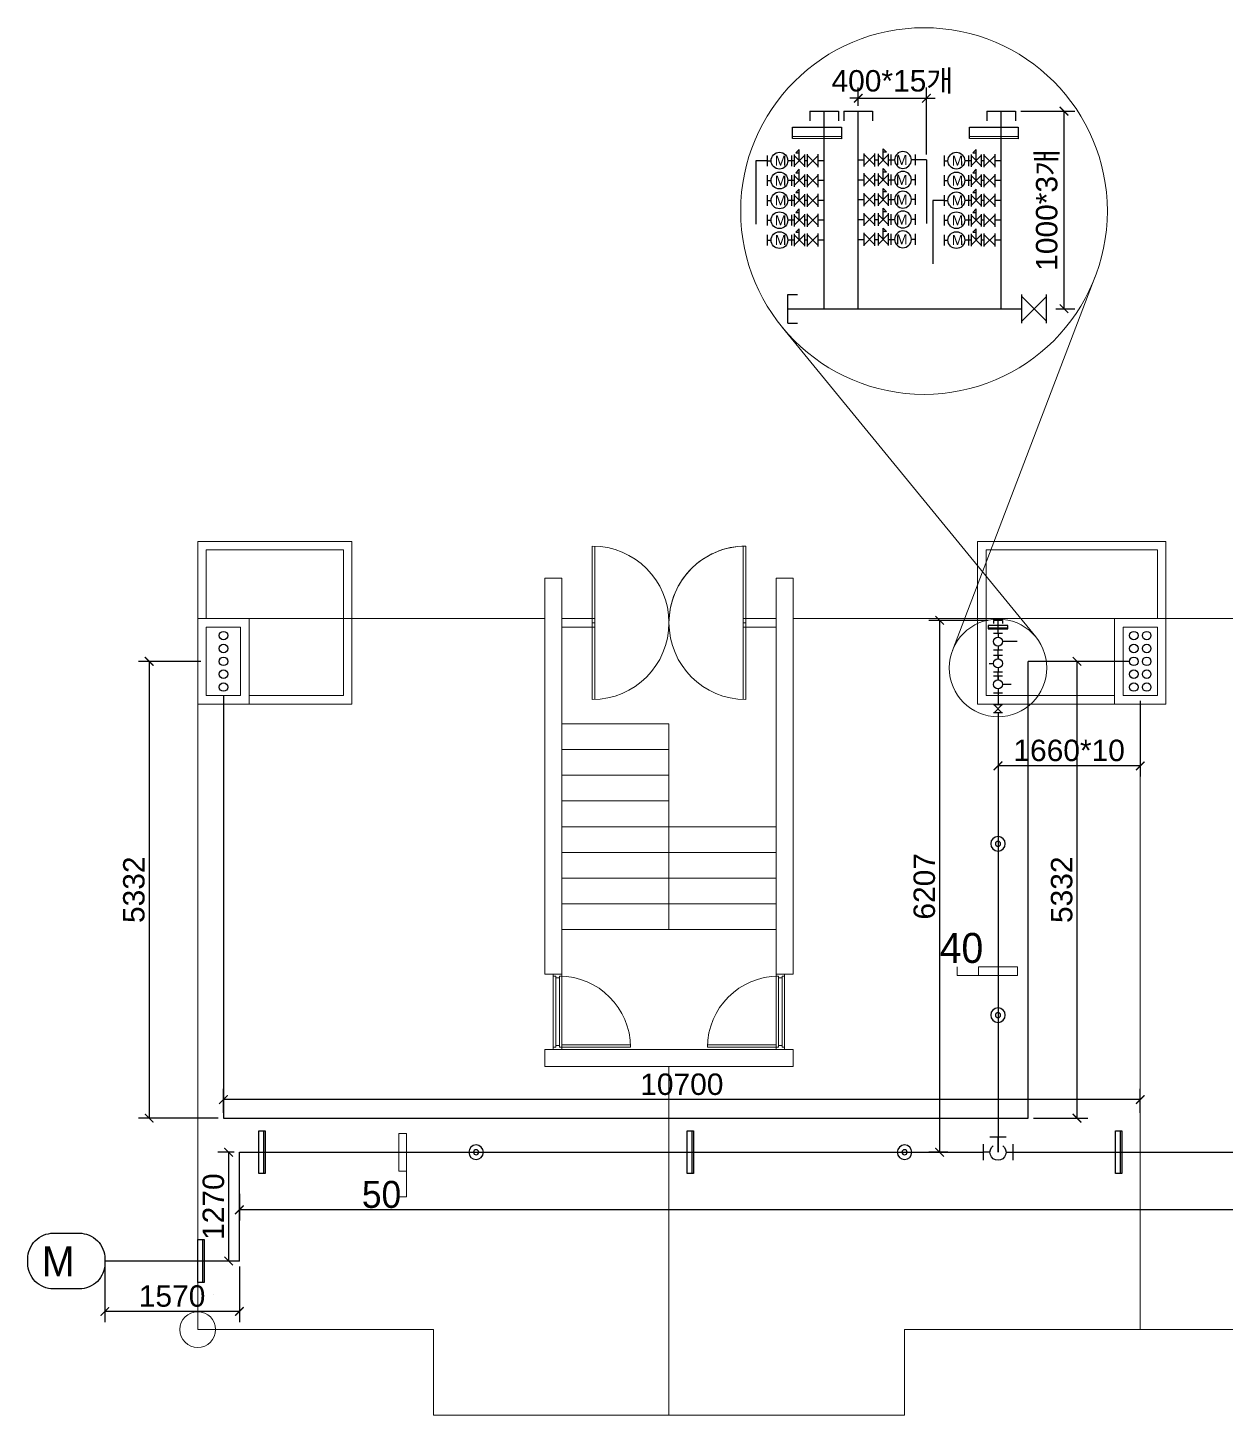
# Model space of a CAD drawing. Header units: millimetres. Extents: x 77978 to 1977917, y -128530 to 383426.
# Drawn here: x 954211 to 968187, y 93119 to 109315 of the extents above; entities that cross this region are included whole.
import ezdxf

# ---------------------------------------------------------------- set-up
doc = ezdxf.new("R2010")
doc.units = ezdxf.units.MM
doc.header["$LTSCALE"] = 20
doc.layers.get('0').update_dxf_attribs({"lineweight": 0})
for name, color, linetype, lineweight in [('PIPE(급수)', 3, 'Continuous', 30), ('WID', 6, 'Continuous', 0), ('건축선', 7, 'Continuous', 0), ('급수', 3, 'Continuous', 30), ('치수선', 1, 'Continuous', 0), ('해칭선', 5, 'Continuous', 0)]:
    doc.layers.add(name, color=color, linetype=linetype, lineweight=lineweight)
doc.layers.add('가데', color=2, linetype='Continuous')
doc.layers.add('급수부품', color=2, linetype='Continuous')
doc.styles.get("Standard").update_dxf_attribs({"font": 'arial.ttf'})
doc.styles.add('굴림700', font='gulim.ttc', dxfattribs={"height": 700})
doc.styles.add('수도공사', font='malgun.ttf', dxfattribs={"height": 300})
doc.dimstyles.new('태림-100', dxfattribs={"dimscale": 100, "dimtxt": 2.5, "dimasz": 1, "dimexe": 1.25, "dimexo": 0.625, "dimgap": 0.5, "dimtad": 1, "dimdec": 0, "dimzin": 1, "dimdsep": 46, "dimtxsty": 'Standard', "dimblk": 'ARCHTICK', "dimcen": 2.5, "dimclrt": 2, "dimadec": 0, "dimazin": 0, "dimtfac": 1, "dimtdec": 0, "dimtix": 1, "dimtmove": 0, "dimatfit": 3, "dimfxl": 1, "dimarcsym": 0})

# ---------------------------------------------------------------- blocks, each defined once
blk = doc.blocks.new('A$Cb09a5c7e')
at = {"layer": '급수부품', "color": 2}
for p, q in [((75, 0), (-75, 0)), ((-75, 0), (-75, -50)), ((75, 0), (75, -50))]:
    blk.add_line(p, q, dxfattribs=at)
blk = doc.blocks.new('G$C777399D7')
at = {"layer": '급수부품'}
for p, q in [((-100, 165), (100, 165)), ((-100, 0), (100, 0)), ((-82.5, 165), (82.5, 165)), ((-82.5, 165), (82.5, 0)), ((82.5, 165), (-82.5, 0)), ((-82.5, 0), (82.5, 0))]:
    blk.add_line(p, q, dxfattribs=at)
blk = doc.blocks.new('G$CA49DD9BD')
at = {"layer": '급수부품'}
for p, q in [((-160, 35), (-160, -35)), ((-160, 0), (-135, 0)), ((0, 0), (-25, 0)), ((0, 35), (0, -35))]:
    blk.add_line(p, q, dxfattribs=at)
blk.add_circle((-80, 0), 55, dxfattribs=at)
blk = doc.blocks.new('A$Ce61dc017')
at = {"layer": '급수부품'}
for p, q in [((-75, 65), (75, 65)), ((-75, -65), (75, -65))]:
    blk.add_line(p, q, dxfattribs=at)
at = {"layer": '급수부품', "color": 2}
for p, q in [((-65, -65), (65, 65)), ((-65, 65), (65, -65))]:
    blk.add_line(p, q, dxfattribs=at)
blk = doc.blocks.new('_ArchTick')
at = {"color": 0, "linetype": 'ByBlock', "const_width": 0.15}
blk.add_lwpolyline([(-0.5, -0.5), (0.5, 0.5)], dxfattribs=at)
blk = doc.blocks.new('*D5184')
at = {"layer": 'Defpoints', "color": 0}
for p in [(965738, 108341), (966145, 106035), (966305, 106035)]:
    blk.add_point(p, dxfattribs=at)
at = {"layer": '치수선', "color": 0, "lineweight": -2}
for p, q in [((965800, 108341), (966430, 108341)), ((966305, 108341), (966305, 106035)), ((966208, 106035), (966430, 106035))]:
    blk.add_line(p, q, dxfattribs=at)
at = {"layer": '치수선', "color": 0, "linetype": 'ByBlock', "lineweight": -2, "xscale": 100, "yscale": 100, "zscale": 100}
for p, rotation in [((966305, 108341), 90), ((966305, 106035), 270)]:
    blk.add_blockref('_ArchTick', p, dxfattribs=dict(at, rotation=rotation))
at = {"layer": '치수선', "color": 2, "insert": (966116, 107188), "char_height": 250, "attachment_point": 5, "rotation": 90}
blk.add_mtext('1000*3개', dxfattribs=at)
blk = doc.blocks.new('*D5185')
at = {"layer": 'Defpoints', "color": 0}
for p in [(964700, 108492), (963904, 108340), (964700, 107771)]:
    blk.add_point(p, dxfattribs=at)
at = {"layer": '치수선', "color": 0, "lineweight": -2}
for p, q in [((963904, 108403), (963904, 108617)), ((964700, 107834), (964700, 108617)), ((963904, 108492), (963804, 108492)), ((963904, 108492), (964700, 108492)), ((964700, 108492), (964800, 108492))]:
    blk.add_line(p, q, dxfattribs=at)
at = {"layer": '치수선', "color": 0, "linetype": 'ByBlock', "lineweight": -2, "xscale": 100, "yscale": 100, "zscale": 100}
blk.add_blockref('_ArchTick', (963904, 108492), dxfattribs=at)
at = {"layer": '치수선', "color": 0, "linetype": 'ByBlock', "lineweight": -2, "xscale": 100, "yscale": 100, "zscale": 100, "rotation": 180}
blk.add_blockref('_ArchTick', (964700, 108492), dxfattribs=at)
at = {"layer": '치수선', "color": 2, "insert": (964302, 108682), "char_height": 250, "attachment_point": 5}
blk.add_mtext('400*15{\\f굴림|b0|i0|c129|p50;개}', dxfattribs=at)
blk = doc.blocks.new('A$Cee755bb0')
at = {"layer": '급수부품'}
for p, q in [((0, 319), (0, -319)), ((524, -262), (0, 262)), ((0, -262), (524, 262)), ((524, 319), (524, -319))]:
    blk.add_line(p, q, dxfattribs=at)
at = {"layer": '급수부품', "linetype": 'Continuous'}
for p, q in [((262, 579), (441, 400)), ((262, 0), (262, 579)), ((441, 400), (262, 400))]:
    blk.add_line(p, q, dxfattribs=at)
blk = doc.blocks.new('A$C0af038e2')
at = {"layer": '급수부품', "color": 2}
for p, q in [((-140, -75), (-140, 75)), ((140, -75), (140, 75)), ((75, -140), (-75, -140))]:
    blk.add_line(p, q, dxfattribs=at)
at = {"layer": '급수부품'}
for p, q in [((-75, 0), (-140, 0)), ((75, 0), (140, 0)), ((0, 0), (0, -140))]:
    blk.add_line(p, q, dxfattribs=at)
blk.add_arc((0, 0), 75, 306.0342, 233.9661, dxfattribs=at)
blk = doc.blocks.new('A$Cf2ca77ac')
at = {"layer": '가데', "color": 1}
blk.add_line((-15, 250), (-15, -250), dxfattribs=at)
at = {"layer": '가데'}
blk.add_lwpolyline([(-75, -250), (0, -250), (0, 250), (-75, 250)], close=True, dxfattribs=at)
blk = doc.blocks.new('A$C79955f8c')
at = {"layer": '가데'}
for radius in [85, 30]:
    blk.add_circle((0, 0), radius, dxfattribs=at)
blk = doc.blocks.new('*D5205')
at = {"layer": 'Defpoints', "color": 0}
for p in [(977182, 96029), (956681, 95767), (956681, 95517)]:
    blk.add_point(p, dxfattribs=at)
at = {"layer": '치수선', "color": 0, "lineweight": -2}
for p, q in [((977182, 95967), (977182, 95392)), ((956681, 95704), (956681, 95392)), ((977182, 95517), (956681, 95517))]:
    blk.add_line(p, q, dxfattribs=at)
at = {"layer": '치수선', "color": 0, "linetype": 'ByBlock', "lineweight": -2, "xscale": 100, "yscale": 100, "zscale": 100, "rotation": 180}
blk.add_blockref('_ArchTick', (956681, 95517), dxfattribs=at)
at = {"layer": '치수선', "color": 0, "linetype": 'ByBlock', "lineweight": -2, "xscale": 100, "yscale": 100, "zscale": 100}
blk.add_blockref('_ArchTick', (977182, 95517), dxfattribs=at)
at = {"layer": '치수선', "color": 2, "insert": (972360, 95694), "char_height": 250, "attachment_point": 5}
blk.add_mtext('20500', dxfattribs=at)
blk = doc.blocks.new('*D5206')
at = {"layer": 'Defpoints', "color": 0}
for p in [(956681, 96189), (956556, 94919), (956681, 94919)]:
    blk.add_point(p, dxfattribs=at)
at = {"layer": '치수선', "color": 0, "lineweight": -2}
for p, q in [((956619, 96189), (956431, 96189)), ((956556, 96189), (956556, 94919)), ((956619, 94919), (956431, 94919))]:
    blk.add_line(p, q, dxfattribs=at)
at = {"layer": '치수선', "color": 0, "linetype": 'ByBlock', "lineweight": -2, "xscale": 100, "yscale": 100, "zscale": 100}
for p, rotation in [((956556, 96189), 90), ((956556, 94919), 270)]:
    blk.add_blockref('_ArchTick', p, dxfattribs=dict(at, rotation=rotation))
at = {"layer": '치수선', "color": 2, "insert": (956379, 95554), "char_height": 250, "attachment_point": 5, "rotation": 90}
blk.add_mtext('1270', dxfattribs=at)
blk = doc.blocks.new('*D5207')
at = {"layer": 'Defpoints', "color": 0}
for p in [(955111, 94919), (956681, 94919), (955111, 94331)]:
    blk.add_point(p, dxfattribs=at)
at = {"layer": '치수선', "color": 0, "lineweight": -2}
for p, q in [((955111, 94857), (955111, 94206)), ((956681, 94857), (956681, 94206)), ((956681, 94331), (955111, 94331))]:
    blk.add_line(p, q, dxfattribs=at)
at = {"layer": '치수선', "color": 0, "linetype": 'ByBlock', "lineweight": -2, "xscale": 100, "yscale": 100, "zscale": 100, "rotation": 180}
blk.add_blockref('_ArchTick', (955111, 94331), dxfattribs=at)
at = {"layer": '치수선', "color": 0, "linetype": 'ByBlock', "lineweight": -2, "xscale": 100, "yscale": 100, "zscale": 100}
blk.add_blockref('_ArchTick', (956681, 94331), dxfattribs=at)
at = {"layer": '치수선', "color": 2, "insert": (955896, 94509), "char_height": 250, "attachment_point": 5}
blk.add_mtext('1570', dxfattribs=at)
blk = doc.blocks.new('*D5208')
at = {"layer": 'Defpoints', "color": 0}
for p in [(967195, 101519), (965535, 101273), (965535, 100699)]:
    blk.add_point(p, dxfattribs=at)
at = {"layer": '치수선', "color": 0, "lineweight": -2}
for p, q in [((967195, 101457), (967195, 100574)), ((965535, 101210), (965535, 100574)), ((967195, 100699), (965535, 100699))]:
    blk.add_line(p, q, dxfattribs=at)
at = {"layer": '치수선', "color": 0, "linetype": 'ByBlock', "lineweight": -2, "xscale": 100, "yscale": 100, "zscale": 100, "rotation": 180}
blk.add_blockref('_ArchTick', (965535, 100699), dxfattribs=at)
at = {"layer": '치수선', "color": 0, "linetype": 'ByBlock', "lineweight": -2, "xscale": 100, "yscale": 100, "zscale": 100}
blk.add_blockref('_ArchTick', (967195, 100699), dxfattribs=at)
at = {"layer": '치수선', "color": 2, "insert": (966365, 100878), "char_height": 250, "attachment_point": 5}
blk.add_mtext('1660*10', dxfattribs=at)
blk = doc.blocks.new('*D5209')
at = {"layer": 'Defpoints', "color": 0}
for p in [(965482, 102397), (964854, 96189), (965013, 96189)]:
    blk.add_point(p, dxfattribs=at)
at = {"layer": '치수선', "color": 0, "lineweight": -2}
for p, q in [((965420, 102397), (964729, 102397)), ((964854, 102397), (964854, 96189)), ((964951, 96189), (964729, 96189))]:
    blk.add_line(p, q, dxfattribs=at)
at = {"layer": '치수선', "color": 0, "linetype": 'ByBlock', "lineweight": -2, "xscale": 100, "yscale": 100, "zscale": 100}
for p, rotation in [((964854, 102397), 90), ((964854, 96189), 270)]:
    blk.add_blockref('_ArchTick', p, dxfattribs=dict(at, rotation=rotation))
at = {"layer": '치수선', "color": 2, "insert": (964676, 99293), "char_height": 250, "attachment_point": 5, "rotation": 90}
blk.add_mtext('6207', dxfattribs=at)
blk = doc.blocks.new('*D5214')
at = {"layer": 'Defpoints', "color": 0}
for p in [(956495, 96803), (956495, 96587), (967195, 96587)]:
    blk.add_point(p, dxfattribs=at)
at = {"layer": '치수선', "color": 0, "lineweight": -2}
for p, q in [((956495, 96650), (956495, 96928)), ((967195, 96650), (967195, 96928)), ((967195, 96803), (956495, 96803))]:
    blk.add_line(p, q, dxfattribs=at)
at = {"layer": '치수선', "color": 0, "linetype": 'ByBlock', "lineweight": -2, "xscale": 100, "yscale": 100, "zscale": 100, "rotation": 180}
blk.add_blockref('_ArchTick', (956495, 96803), dxfattribs=at)
at = {"layer": '치수선', "color": 0, "linetype": 'ByBlock', "lineweight": -2, "xscale": 100, "yscale": 100, "zscale": 100}
blk.add_blockref('_ArchTick', (967195, 96803), dxfattribs=at)
at = {"layer": '치수선', "color": 2, "insert": (961845, 96981), "char_height": 250, "attachment_point": 5}
blk.add_mtext('10700', dxfattribs=at)
blk = doc.blocks.new('*D5215')
at = {"layer": 'Defpoints', "color": 0}
for p in [(956295, 101919), (955629, 96587), (956495, 96587)]:
    blk.add_point(p, dxfattribs=at)
at = {"layer": '치수선', "color": 0, "lineweight": -2}
for p, q in [((956233, 101919), (955504, 101919)), ((955629, 101919), (955629, 96587)), ((956433, 96587), (955504, 96587))]:
    blk.add_line(p, q, dxfattribs=at)
at = {"layer": '치수선', "color": 0, "linetype": 'ByBlock', "lineweight": -2, "xscale": 100, "yscale": 100, "zscale": 100}
for p, rotation in [((955629, 101919), 90), ((955629, 96587), 270)]:
    blk.add_blockref('_ArchTick', p, dxfattribs=dict(at, rotation=rotation))
at = {"layer": '치수선', "color": 2, "insert": (955451, 99253), "char_height": 250, "attachment_point": 5, "rotation": 90}
blk.add_mtext('5332', dxfattribs=at)
blk = doc.blocks.new('*D5216')
at = {"layer": 'Defpoints', "color": 0}
for p in [(966457, 101919), (966895, 101919), (965886, 96587)]:
    blk.add_point(p, dxfattribs=at)
at = {"layer": '치수선', "color": 0, "lineweight": -2}
for p, q in [((966833, 101919), (966332, 101919)), ((966457, 96587), (966457, 101919)), ((965949, 96587), (966582, 96587))]:
    blk.add_line(p, q, dxfattribs=at)
at = {"layer": '치수선', "color": 0, "linetype": 'ByBlock', "lineweight": -2, "xscale": 100, "yscale": 100, "zscale": 100}
for p, rotation in [((966457, 101919), 90), ((966457, 96587), 270)]:
    blk.add_blockref('_ArchTick', p, dxfattribs=dict(at, rotation=rotation))
at = {"layer": '치수선', "color": 2, "insert": (966279, 99253), "char_height": 250, "attachment_point": 5, "rotation": 90}
blk.add_mtext('5332', dxfattribs=at)

msp = doc.modelspace()

# ---------------------------------------------------------------- linework, layer by layer
for p, q in [((965002.7, 102045.9), (966670.6, 106411.2)), ((963016, 105819.6), (965975.9, 102203.4)), ((957895.1, 102419.1), (957895.1, 103219.1)), ((965395.1, 102419.1), (965395.1, 103219.1)), ((960445.1, 102889.1), (960245, 102889.1)), ((963145.1, 102889.1), (962945.1, 102889.1)), ((960245.1, 102419.1), (956195.1, 102419.1)), ((956195.1, 102419.1), (956195.1, 94119.1)), ((957895.1, 102419.1), (957895.1, 101519.1)), ((957995.1, 102419.1), (957995.1, 101419.1)), ((971245.1, 102419.1), (963145.1, 102419.1)), ((965295.1, 102419.1), (965295.1, 101419.1)), ((965395.1, 102419.1), (965395.1, 101519.1)), ((956795.1, 101519.1), (957895.1, 101519.1)), ((956795.1, 101419.1), (957995.1, 101419.1)), ((966895.1, 101419.1), (965295.1, 101419.1)), ((966895.1, 101519.1), (965395.1, 101519.1)), ((967195.1, 94119.1), (967195.1, 101419.1)), ((961695.1, 98789.1), (961695.1, 101189.1)), ((961695.1, 98789.1), (961695.1, 101189.1)), ((961695.1, 93119.1), (961695.1, 97189.1)), ((956195.1, 94119.1), (958945.1, 94119.1)), ((958945.1, 94119.1), (958945.1, 93119.1)), ((964445.1, 93119.1), (964445.1, 94119.1)), ((964445.1, 94119.1), (969945.1, 94119.1)), ((958945.1, 93119.1), (964445.1, 93119.1))]:
    msp.add_line(p, q)
at = {"color": 5}
msp.add_line((967395.1, 102419.1), (965395.1, 102419.1), dxfattribs=at)
for points in [[(957995.1, 103319.1), (956195.1, 103319.1), (956195.1, 102419.1), (957995.1, 102419.1)], [(957895.1, 103219.1), (956295.1, 103219.1), (956295.1, 102419.1), (957895.1, 102419.1)], [(965295.1, 103319.1), (967495.1, 103319.1), (967495.1, 102419.1), (965295.1, 102419.1)], [(965395.1, 103219.1), (967395.1, 103219.1), (967395.1, 102419.1), (965395.1, 102419.1)], [(956195.1, 101419.1), (956795.1, 101419.1), (956795.1, 102419.1), (956195.1, 102419.1)], [(967495.1, 101419.1), (966895.1, 101419.1), (966895.1, 102419.1), (967495.1, 102419.1)], [(956295.1, 101519.1), (956695.1, 101519.1), (956695.1, 102319.1), (956295.1, 102319.1)], [(967395.1, 101519.1), (966995.1, 101519.1), (966995.1, 102319.1), (967395.1, 102319.1)]]:
    msp.add_lwpolyline(points, close=True)
msp.add_circle((964671.8, 107174.9), 2139.7)
at = {"layer": 'PIPE(급수)'}
for p, q in [((963506, 106034.5), (963506, 108340.9)), ((963903.9, 106034.5), (963903.9, 108340.5)), ((965570.8, 106034.5), (965570.8, 108340.9)), ((962841.6, 107762.8), (962710.3, 107762.8)), ((962710.3, 107762.8), (962710.3, 107022.4)), ((964699.7, 107771.4), (964568.3, 107771.4)), ((964699.7, 107771.4), (964699.7, 107030.9)), ((964906.4, 107299.6), (964775, 107299.6)), ((964775, 107299.6), (964775.1, 106559.1))]:
    msp.add_line(p, q, dxfattribs=at)
at = {"layer": 'WID'}
for p, q in [((960800.1, 102369.1), (960800.1, 103264.1)), ((960800.1, 102369.1), (960800.1, 103260.3)), ((960830.1, 102369.1), (960830.1, 103263.6)), ((960830.1, 102419.1), (960830.1, 103259.7)), ((962560.1, 102369.1), (962560.1, 103263.6)), ((962590.1, 102369.1), (962590.1, 103264.1)), ((960830.1, 102419.1), (960445.1, 102419.1)), ((960775.1, 102419.1), (960800.1, 102419.1)), ((960800.1, 102419.1), (960830.1, 102419.1)), ((960800.1, 102419.1), (960800.1, 102319.1)), ((960800.1, 102419.1), (960800.1, 102319.1)), ((960830.1, 102369.1), (960800.1, 102369.1)), ((960800.1, 102369.1), (960800.1, 101474.1)), ((960830.1, 102369.1), (960800.1, 102369.1)), ((960830.1, 102369.1), (960830.1, 101474.6)), ((962945.1, 102419.1), (962560.1, 102419.1)), ((962560.1, 102419.1), (962590.1, 102419.1)), ((962560.1, 102369.1), (962590.1, 102369.1)), ((962560.1, 102369.1), (962560.1, 101474.6)), ((962590.1, 102419.1), (962590.1, 102319.1)), ((962615.1, 102419.1), (962590.1, 102419.1)), ((962590.1, 102369.1), (962590.1, 101474.1)), ((960830.1, 102319.1), (960445.1, 102319.1)), ((960800.1, 102319.1), (960775.1, 102319.1)), ((960830.1, 102319.1), (960800.1, 102319.1)), ((962945.1, 102319.1), (962560.1, 102319.1)), ((962560.1, 102319.1), (962590.1, 102319.1)), ((962590.1, 102319.1), (962615.1, 102319.1)), ((962615.1, 102319.1), (962590.1, 102319.1)), ((960445.1, 98269.1), (960345.1, 98269.1)), ((960445.1, 98269.1), (960345.1, 98269.1)), ((960445.1, 98269.1), (960345.1, 98269.1)), ((960345.1, 98269.1), (960345.1, 98244.1)), ((960445.1, 98269.1), (960345.1, 98269.1)), ((960345.1, 98244.1), (960345.1, 97444.1)), ((960345.1, 98244.1), (960375.6, 98244.1)), ((960375.6, 98244.1), (960375.6, 97434.1)), ((960375.6, 98244.1), (960375.6, 98224.1)), ((960375.6, 98224.1), (960415.6, 98224.1)), ((960415.6, 98244.1), (960445.1, 98244.1)), ((960415.6, 98244.1), (960415.6, 97414.1)), ((960445.1, 98244.1), (960445.1, 98269.1)), ((960445.1, 97414.1), (960445.1, 98244.1)), ((962945.1, 98269.1), (963045.1, 98269.1)), ((962945.1, 98244.1), (962945.1, 98269.1)), ((962945.1, 98269.1), (963045.1, 98269.1)), ((962974.5, 98244.1), (962945.1, 98244.1)), ((962945.1, 97414.1), (962945.1, 98244.1)), ((962974.5, 98244.1), (962974.5, 97414.1)), ((963014.5, 98224.1), (962974.5, 98224.1)), ((963014.5, 98244.1), (963014.5, 97434.1)), ((963045.1, 98244.1), (963014.5, 98244.1)), ((963014.5, 98244.1), (963014.5, 98224.1)), ((963045.1, 98269.1), (963045.1, 98244.1)), ((963045.1, 98244.1), (963045.1, 97444.1)), ((960345.1, 97444.1), (960345.1, 97414.1)), ((960345.1, 97414.1), (960345.1, 97389.1)), ((960375.6, 97414.1), (960345.1, 97414.1)), ((960345.1, 97389.1), (960445.1, 97389.1)), ((960375.6, 97434.1), (960375.6, 97414.1)), ((960415.6, 97434.1), (960375.6, 97434.1)), ((960415.6, 97414.1), (960445.1, 97414.1)), ((960445.1, 97444.1), (961245, 97444.1)), ((960445.1, 97414.1), (961245.6, 97414.1)), ((960445.1, 97389.1), (960445.1, 97414.1)), ((962945.1, 97414.1), (962144.5, 97414.1)), ((962945.1, 97444.1), (962145.1, 97444.1)), ((962945.1, 97389.1), (962945.1, 97414.1)), ((962974.5, 97414.1), (962945.1, 97414.1)), ((963045.1, 97389.1), (962945.1, 97389.1)), ((962974.5, 97434.1), (963014.5, 97434.1)), ((963014.5, 97434.1), (963014.5, 97414.1)), ((963014.5, 97414.1), (963045.1, 97414.1)), ((963045.1, 97444.1), (963045.1, 97414.1)), ((963045.1, 97414.1), (963045.1, 97389.1))]:
    msp.add_line(p, q, dxfattribs=at)
for centre, radius, start, end in [((960800.1, 102369.1), 895, 270, 90), ((962590.1, 102369.1), 895, 90, 183.20255), ((962590.1, 102369.1), 895, 90, 270), ((960415.6, 97414.1), 830, 0, 90), ((962974.5, 97414.1), 830, 90, 180)]:
    msp.add_arc(centre, radius, start, end, dxfattribs=at)
at = {"layer": '가데', "color": 1}
for p, q in [((963138, 108047.2), (963707, 108046.3)), ((965202.8, 108047.2), (965771.8, 108046.3)), ((965650.8, 102305.3), (965419.5, 102305))]:
    msp.add_line(p, q, dxfattribs=at)
at = {"layer": '가데'}
for points in [[(963707, 108153.3), (963707, 108019.6), (963138, 108020.5), (963138, 108153.3)], [(965771.8, 108153.3), (965771.8, 108019.6), (965202.8, 108020.5), (965202.8, 108153.3)], [(965419.5, 102338.6), (965419.5, 102296.6), (965650.8, 102296.9), (965650.8, 102338.6)]]:
    msp.add_lwpolyline(points, close=True, dxfattribs=at)
at = {"layer": '건축선'}
for p, q in [((960445.1, 98269.1), (960445.1, 102889.1)), ((962945.1, 102889.1), (962945.1, 98269.1)), ((961695.1, 101189.1), (960445.1, 101189.1)), ((961695.1, 101189.1), (961695.1, 98789.1)), ((961695.1, 100889.1), (960445.1, 100889.1)), ((961695.1, 100589.1), (960445.1, 100589.1)), ((961695.1, 100289.1), (960445.1, 100289.1)), ((962945.1, 99989.1), (960445.1, 99989.1)), ((962945.1, 99689.1), (960445.1, 99689.1)), ((962945.1, 99389.1), (960445.1, 99389.1)), ((962945.1, 99089.1), (960445.1, 99089.1)), ((962945.1, 98789.1), (960445.1, 98789.1)), ((960445.1, 98269.1), (960245.1, 98269.1)), ((960445.1, 98269.1), (960245.1, 98269.1)), ((962945.1, 98269.1), (963145.1, 98269.1)), ((962945.1, 98269.1), (963145.1, 98269.1)), ((963145.1, 97389.1), (960245.1, 97389.1)), ((960245.1, 97189.1), (960245.1, 97389.1)), ((963145.1, 97389.1), (963145.1, 97189.1)), ((961695.1, 97189.1), (960245.1, 97189.1)), ((963145.1, 97189.1), (961695.1, 97189.1))]:
    msp.add_line(p, q, dxfattribs=at)
for points in [[(960245, 102889.1), (960245.1, 102629.1), (960245.1, 98269.1)], [(963145.1, 98269.1), (963145.1, 102889.1)]]:
    msp.add_lwpolyline(points, dxfattribs=at)
msp.add_circle((965535, 101842.5), 569.8, dxfattribs=at)
at = {"layer": '급수'}
for p, q in [((963156.7, 107762.8), (963126.7, 107762.8)), ((963310.7, 107762.9), (963275.3, 107762.9)), ((963506, 107762.9), (963435.6, 107762.9)), ((963903.9, 107771.4), (963974.3, 107771.4)), ((964099.2, 107771.4), (964134.6, 107771.4)), ((964253.3, 107771.4), (964283.3, 107771.4)), ((964699.7, 107771.4), (964699.7, 107771.4)), ((965221.4, 107762.8), (965191.4, 107762.8)), ((965375.5, 107762.9), (965340.1, 107762.9)), ((965570.8, 107762.9), (965500.4, 107762.9)), ((963903.9, 107539.8), (963974.3, 107539.8)), ((964099.2, 107539.8), (964134.6, 107539.8)), ((964253.3, 107539.8), (964283.3, 107539.8)), ((963156.7, 107531.2), (963126.7, 107531.2)), ((963310.7, 107531.2), (963275.3, 107531.2)), ((963506, 107531.2), (963435.6, 107531.2)), ((965221.4, 107531.2), (965191.4, 107531.2)), ((965375.5, 107531.2), (965340.1, 107531.2)), ((965570.8, 107531.2), (965500.4, 107531.2)), ((963156.7, 107299.6), (963126.7, 107299.6)), ((963310.7, 107299.6), (963275.3, 107299.6)), ((963506, 107299.6), (963435.6, 107299.6)), ((963903.9, 107308.2), (963974.3, 107308.2)), ((964099.2, 107308.2), (964134.6, 107308.2)), ((964253.3, 107308.1), (964283.3, 107308.1)), ((965221.4, 107299.6), (965191.4, 107299.6)), ((965375.5, 107299.6), (965340.1, 107299.6)), ((965570.8, 107299.6), (965500.4, 107299.6)), ((963156.7, 107067.9), (963126.7, 107067.9)), ((963310.7, 107068), (963275.3, 107068)), ((963506, 107068), (963435.6, 107068)), ((963903.9, 107076.5), (963974.3, 107076.5)), ((964099.2, 107076.5), (964134.6, 107076.5)), ((964253.3, 107076.5), (964283.3, 107076.5)), ((965221.4, 107067.9), (965191.4, 107067.9)), ((965375.5, 107068), (965340.1, 107068)), ((965570.8, 107068), (965500.4, 107068)), ((963156.7, 106836.3), (963126.7, 106836.3)), ((963310.7, 106836.3), (963275.3, 106836.3)), ((963506, 106836.3), (963435.6, 106836.3)), ((963903.9, 106844.9), (963974.3, 106844.9)), ((964099.2, 106844.9), (964134.6, 106844.9)), ((964253.3, 106844.9), (964283.3, 106844.9)), ((965221.4, 106836.3), (965191.4, 106836.3)), ((965375.5, 106836.3), (965340.1, 106836.3)), ((965570.8, 106836.3), (965500.4, 106836.3)), ((963082.5, 106034.5), (965811.2, 106034.5)), ((965535, 102247.8), (965535, 102396.6)), ((965535, 101947.7), (965535, 102052)), ((965760, 102149.9), (965587.6, 102149.9)), ((965433.3, 101895), (965482.3, 101895)), ((965886.5, 96587.3), (965886.5, 101919.1)), ((967070.1, 101919.1), (965886.5, 101919.1)), ((965535, 101702.9), (965535, 101799.3)), ((965535, 101702.9), (965535, 101797.2)), ((965535, 101563.1), (965535, 101409.6)), ((965688.4, 101650.3), (965587.6, 101650.3)), ((956495.1, 101519.1), (956495.1, 96587.3)), ((965535, 101364.1), (965535, 101364.1)), ((965535, 101318.6), (965535, 96189.1)), ((956495.1, 96587.3), (965886.5, 96587.3)), ((956681.5, 94919.1), (956681.5, 96189.1)), ((956681.5, 96189.1), (956981.5, 96189.1)), ((965710, 96189.1), (976360, 96189.1)), ((956681.5, 94919.1), (955111.5, 94919.1))]:
    msp.add_line(p, q, dxfattribs=at)
msp.add_lwpolyline([(956681.5, 96189.1), (957912, 96189.1), (965360, 96189.1)], dxfattribs=at)
msp.add_lwpolyline([(954511.5, 95244.1), (954811.5, 95244.1, -0.4142136), (955111.5, 94944.1), (955111.5, 94894.1, -0.4142136), (954811.5, 94594.1), (954511.5, 94594.1, -0.4142136), (954211.5, 94894.1), (954211.5, 94944.1, -0.4142136)], format="xyb", close=True, dxfattribs=at)
for centre in [(956495.1, 102219.1), (967120.1, 102219.1), (967270.1, 102219.1), (956495.1, 102069.1), (967120.1, 102069.1), (967270.1, 102069.1), (956495.1, 101919.1), (967120.1, 101919.1), (967270.1, 101919.1), (956495.1, 101769.1), (967120.1, 101769.1), (967270.1, 101769.1), (956495.1, 101619.1), (967120.1, 101619.1), (967270.1, 101619.1)]:
    msp.add_circle(centre, 50, dxfattribs=at)
at = {"layer": '급수부품', "color": 2}
for p, q in [((965482.5, 102247.8), (965587.5, 102247.8)), ((965482.5, 102052), (965587.5, 102052)), ((965482.5, 101993), (965587.5, 101993)), ((965482.5, 101797.2), (965587.5, 101797.2)), ((965482.5, 101748.2), (965587.5, 101748.2)), ((965482.5, 101552.4), (965587.5, 101552.4))]:
    msp.add_line(p, q, dxfattribs=at)
at = {"layer": '급수부품'}
for p, q in [((965535, 102247.8), (965535, 102202.5)), ((965535, 102097.4), (965535, 102052)), ((965535, 101993), (965535, 101947.7)), ((965535, 101842.5), (965535, 101797.2)), ((965535, 101748.2), (965535, 101702.9)), ((965535, 101597.8), (965535, 101552.4))]:
    msp.add_line(p, q, dxfattribs=at)
for centre in [(965535, 102149.9), (965535, 101895), (965535, 101650.3)]:
    msp.add_circle(centre, 52.6, dxfattribs=at)
at = {"layer": '치수선'}
for p, q in [((965056.7, 98353.9), (965056.7, 98253.9)), ((965763.2, 98353.9), (965306.7, 98353.9)), ((965306.7, 98353.9), (965306.7, 98253.9)), ((965763.2, 98253.9), (965763.2, 98353.9)), ((965306.7, 98253.9), (965056.7, 98253.9)), ((965763.2, 98253.9), (965306.7, 98253.9)), ((958632, 96409.4), (958542, 96409.4)), ((958542, 96409.4), (958542, 95968.8)), ((958632, 96409.4), (958632, 95968.8)), ((958542, 95968.8), (958632, 95968.8)), ((958632, 95968.8), (958632, 95666.8)), ((958542, 95666.8), (958632, 95666.8))]:
    msp.add_line(p, q, dxfattribs=at)
msp.add_circle((956195.1, 94119.1), 208.9, dxfattribs=at)
at = {"layer": '해칭선', "linetype": 'Continuous', "transparency": 33554687}
msp.add_line((956382.6, 94525.4), (956382.5, 94525.5), dxfattribs=at)

# ---------------------------------------------------------------- block references
at = {"layer": 'PIPE(급수)'}
for p, xscale, yscale, zscale in [((963506, 108340.9), -2.227272725, 2.227272725, 2.227272725), ((963903.9, 108340.5), -2.227272725, 2.227272725, 2.227272725), ((965570.8, 108340.9), -2.227272725, 2.227272725, 2.227272725), ((965535, 102396.6), 0.7000000000000001, 0.7000000000000001, 0.7000000000000001)]:
    msp.add_blockref('A$Cb09a5c7e', p, dxfattribs=dict(at, xscale=xscale, yscale=yscale, zscale=zscale))
for name, p, xscale, yscale, zscale, rotation in [('A$Cb09a5c7e', (963082.5, 106034.5), -2.227272725, 2.227272725, 2.227272725, 89.99999999999972), ('A$Ce61dc017', (965956, 106034.5), -2.227272725, 2.227272725, 2.227272725, 270), ('A$Ce61dc017', (965535, 101364.1), 0.7000000000000001, 0.7000000000000001, 0.7000000000000001, 180)]:
    msp.add_blockref(name, p, dxfattribs=dict(at, xscale=xscale, yscale=yscale, zscale=zscale, rotation=rotation))
at = {"layer": '가데', "xscale": -1}
for p in [(965535, 99789.1), (965535, 97789.1), (959444, 96189.1), (964444, 96189.1)]:
    msp.add_blockref('A$C79955f8c', p, dxfattribs=at)
at = {"layer": '가데', "xscale": -1, "rotation": 180}
for p in [(956981.5, 96189.1), (961981.5, 96189.1), (966981.5, 96189.1), (956270.1, 94919.1)]:
    msp.add_blockref('A$Cf2ca77ac', p, dxfattribs=at)
at = {"layer": '급수부품'}
for name, p, xscale, yscale, zscale, rotation in [('A$Cee755bb0', (963275.3, 107762.9), -0.2266666668336514, 0.2266666668336516, 0.2266666668336517, 0.01390590346156414), ('A$Cee755bb0', (964134.6, 107771.4), 0.2266666668336514, 0.2266666668336516, 0.2266666668336517, 359.9860940965385), ('G$CA49DD9BD', (964283.3, 107771.4), -1.781818179999999, 1.78181818, 1.78181818, 359.999862770971), ('A$Cee755bb0', (965340.1, 107762.9), -0.2266666668336514, 0.2266666668336516, 0.2266666668336517, 0.01390590346156414), ('G$CA49DD9BD', (963126.7, 107762.8), 1.781818179999999, 1.78181818, 1.78181818, 0.000137229028932234), ('G$C777399D7', (963435.6, 107762.9), 0.7572727264999998, 0.7572727264999999, 0.7572727265, 90.00013722902895), ('G$C777399D7', (963974.3, 107771.4), -0.7572727264999998, 0.7572727264999999, 0.7572727265, 269.999862770971), ('G$CA49DD9BD', (965191.4, 107762.8), 1.781818179999999, 1.78181818, 1.78181818, 0.000137229028932234), ('G$C777399D7', (965500.4, 107762.9), 0.7572727264999998, 0.7572727264999999, 0.7572727265, 90.00013722902895), ('G$CA49DD9BD', (963126.7, 107531.2), 1.781818179999999, 1.78181818, 1.78181818, 0.000137229028932234), ('A$Cee755bb0', (963275.3, 107531.2), -0.2266666668336514, 0.2266666668336516, 0.2266666668336517, 0.01390590346156414), ('G$C777399D7', (963435.6, 107531.2), 0.7572727264999998, 0.7572727264999999, 0.7572727265, 90.00013722902895), ('G$C777399D7', (963974.3, 107539.8), -0.7572727265, 0.7572727265, 0.7572727265, 270), ('A$Cee755bb0', (964134.6, 107539.8), 0.2266666668336514, 0.2266666668336516, 0.2266666668336517, 359.9860940965385), ('G$CA49DD9BD', (964283.3, 107539.8), -1.781818179999999, 1.78181818, 1.78181818, 359.999862770971), ('G$CA49DD9BD', (965191.4, 107531.2), 1.781818179999999, 1.78181818, 1.78181818, 0.000137229028932234), ('A$Cee755bb0', (965340.1, 107531.2), -0.2266666668336514, 0.2266666668336516, 0.2266666668336517, 0.01390590346156414), ('G$C777399D7', (965500.4, 107531.2), 0.7572727264999998, 0.7572727264999999, 0.7572727265, 90.00013722902895), ('G$CA49DD9BD', (963126.7, 107299.6), 1.781818179999999, 1.78181818, 1.78181818, 0.000137229028932234), ('A$Cee755bb0', (963275.3, 107299.6), -0.2266666668336514, 0.2266666668336516, 0.2266666668336517, 0.01390590346156414), ('G$C777399D7', (963974.3, 107308.2), -0.7572727265, 0.7572727265, 0.7572727265, 270), ('A$Cee755bb0', (964134.6, 107308.2), 0.2266666668336514, 0.2266666668336516, 0.2266666668336517, 359.9860940965385), ('G$CA49DD9BD', (964283.3, 107308.1), -1.781818179999999, 1.78181818, 1.78181818, 359.999862770971), ('G$CA49DD9BD', (965191.4, 107299.6), 1.781818179999999, 1.78181818, 1.78181818, 0.000137229028932234), ('A$Cee755bb0', (965340.1, 107299.6), -0.2266666668336514, 0.2266666668336516, 0.2266666668336517, 0.01390590346156414), ('G$C777399D7', (963435.6, 107299.6), 0.7572727264999998, 0.7572727264999999, 0.7572727265, 90.00013722902895), ('G$C777399D7', (965500.4, 107299.6), 0.7572727264999998, 0.7572727264999999, 0.7572727265, 90.00013722902895), ('G$CA49DD9BD', (963126.7, 107067.9), 1.781818179999999, 1.78181818, 1.78181818, 0.000137229028932234), ('A$Cee755bb0', (963275.3, 107068), -0.2266666668336514, 0.2266666668336516, 0.2266666668336517, 0.01390590346156414), ('G$C777399D7', (963435.6, 107068), 0.7572727264999998, 0.7572727264999999, 0.7572727265, 90.00013722902895), ('G$C777399D7', (963974.3, 107076.5), -0.7572727265, 0.7572727265, 0.7572727265, 270), ('A$Cee755bb0', (964134.6, 107076.5), 0.2266666668336514, 0.2266666668336516, 0.2266666668336517, 359.9860940965385), ('G$CA49DD9BD', (964283.3, 107076.5), -1.781818179999999, 1.78181818, 1.78181818, 359.999862770971), ('G$CA49DD9BD', (965191.4, 107067.9), 1.781818179999999, 1.78181818, 1.78181818, 0.000137229028932234), ('A$Cee755bb0', (965340.1, 107068), -0.2266666668336514, 0.2266666668336516, 0.2266666668336517, 0.01390590346156414), ('G$C777399D7', (965500.4, 107068), 0.7572727264999998, 0.7572727264999999, 0.7572727265, 90.00013722902895), ('G$CA49DD9BD', (963126.7, 106836.3), 1.781818179999999, 1.78181818, 1.78181818, 0.000137229028932234), ('A$Cee755bb0', (963275.3, 106836.3), -0.2266666668336514, 0.2266666668336516, 0.2266666668336517, 0.01390590346156414), ('G$C777399D7', (963435.6, 106836.3), 0.7572727264999998, 0.7572727264999999, 0.7572727265, 90.00013722902895), ('G$C777399D7', (963974.3, 106844.9), -0.7572727265, 0.7572727265, 0.7572727265, 270), ('A$Cee755bb0', (964134.6, 106844.9), 0.2266666668336514, 0.2266666668336516, 0.2266666668336517, 359.9860940965385), ('G$CA49DD9BD', (964283.3, 106844.9), -1.781818179999999, 1.78181818, 1.78181818, 359.999862770971), ('G$CA49DD9BD', (965191.4, 106836.3), 1.781818179999999, 1.78181818, 1.78181818, 0.000137229028932234), ('A$Cee755bb0', (965340.1, 106836.3), -0.2266666668336514, 0.2266666668336516, 0.2266666668336517, 0.01390590346156414), ('G$C777399D7', (965500.4, 106836.3), 0.7572727264999998, 0.7572727264999999, 0.7572727265, 90.00013722902895), ('A$C0af038e2', (965535, 96189.1), -1.25, 1.25, 1.25, 180)]:
    msp.add_blockref(name, p, dxfattribs=dict(at, xscale=xscale, yscale=yscale, zscale=zscale, rotation=rotation))

# ---------------------------------------------------------------- texts
at = {"layer": '건축선', "color": 5, "insert": (954757.3, 95090.1), "char_height": 350, "width": 317.577, "attachment_point": 3, "style": '굴림700'}
msp.add_mtext('M', dxfattribs=at)
at = {"layer": '급수부품', "linetype": 'ByBlock', "char_height": 116.9, "style": '수도공사'}
for insert, attachment_point, rotation in [((962928.3, 107820.4), 1, 0.30357), ((964481.6, 107829), 3, 359.69643), ((964993.1, 107820.4), 1, 0.30357), ((962928.3, 107588.8), 1, 0.30357), ((964481.6, 107597.3), 3, 359.69643), ((964993.1, 107588.8), 1, 0.30357), ((962928.3, 107357.1), 1, 0.30357), ((964481.6, 107365.7), 3, 359.69643), ((964993.1, 107357.1), 1, 0.30357), ((962928.3, 107125.5), 1, 0.30357), ((964481.6, 107134), 3, 359.69643), ((964993.1, 107125.5), 1, 0.30357), ((962928.3, 106893.9), 1, 0.30357), ((964481.6, 106902.4), 3, 359.69643), ((964993.1, 106893.9), 1, 0.30357)]:
    msp.add_mtext_dynamic_manual_height_columns('M', width=26.715, gutter_width=128.6, heights=[0], dxfattribs=dict(at, insert=insert, attachment_point=attachment_point, rotation=rotation))
at = {"layer": '치수선', "color": 2, "attachment_point": 1, "style": '굴림700'}
for s, insert, char_height in [('40', (964853.7, 98748.7), 350), ('50', (958111.4, 95854.6), 315)]:
    msp.add_mtext_dynamic_manual_height_columns(s, width=332.103, gutter_width=2625, heights=[0], dxfattribs=dict(at, insert=insert, char_height=char_height))

# ---------------------------------------------------------------- dimensions: what is measured, and where the dimension line sits
at = {"layer": '치수선'}
dim = msp.add_linear_dim(base=(964699.7, 108492.4), p1=(963903.9, 108340.5), p2=(964699.7, 107771.4), text='400*15{\\f굴림|b0|i0|c129|p50;개}', dimstyle='태림-100', override={"dimtxsty": 'Standard'}, dxfattribs=at)
dim.commit()
dim.dimension.update_dxf_attribs({"geometry": '*D5185', "text_midpoint": (964301.8, 108681.6)})
for base, p1, p2, angle, text, picture, middle in [((966305.3, 106034.5), (965737.9, 108340.9), (966145.3, 106034.5), 90, '1000*3개', '*D5184', (966116.1, 107187.7)), ((965535, 100699.2), (967195.1, 101519.1), (965535, 101272.7), 180, '<>*10', '*D5208', (966365, 100878.5))]:
    dim = msp.add_linear_dim(base=base, p1=p1, p2=p2, angle=angle, text=text, dimstyle='태림-100', override={"dimtxsty": 'Standard'}, dxfattribs=at)
    dim.commit()
    dim.dimension.update_dxf_attribs({"geometry": picture, "text_midpoint": middle})
for base, p1, p2, angle, picture, middle in [((964853.6873, 96189.1175), (965482.4754, 102396.5981), (965013.0783, 96189.1175), 90, '*D5209', (964676.0441, 99292.8578)), ((955629, 96587.3), (956295.1, 101919.1), (956495.1, 96587.3), 90, '*D5215', (955451.3, 99253.2)), ((966456.9, 101919.1), (965886.5, 96587.3), (966895.1, 101919.1), 90, '*D5216', (966279.2, 99253.2)), ((956556.5, 94919.1), (956681.5, 96189.1), (956681.5, 94919.1), 90, '*D5206', (956378.9, 95554.1)), ((955111.5, 94331.1), (956681.5, 94919.1), (955111.5, 94919.1), 180, '*D5207', (955896.5, 94508.7))]:
    dim = msp.add_linear_dim(base=base, p1=p1, p2=p2, angle=angle, dimstyle='태림-100', dxfattribs=at)
    dim.commit()
    dim.dimension.update_dxf_attribs({"geometry": picture, "text_midpoint": middle})
for base, p1, p2, picture, middle in [((956495.1, 96803.3), (967195.1, 96587.3), (956495.1, 96587.3), '*D5214', (961845.1, 96803.3)), ((956681.4977, 95516.6239), (977181.9595, 96029.0784), (956681.4977, 95766.6239), '*D5205', (972360.1036, 95516.6239))]:
    dim = msp.add_linear_dim(base=base, p1=p1, p2=p2, angle=180, dimstyle='태림-100', dxfattribs=at)
    dim.commit()
    dim.dimension.update_dxf_attribs({"geometry": picture, "text_midpoint": middle, "dimtype": 160})

doc.saveas('drawing.dxf')
